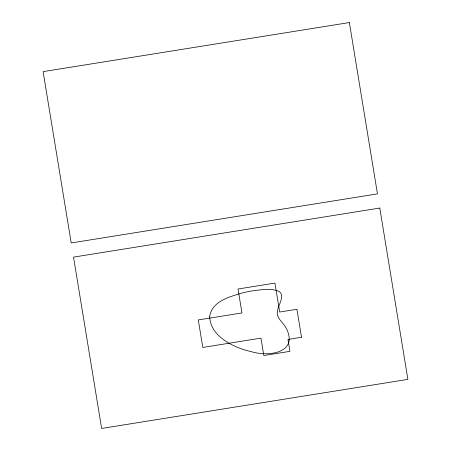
<?xml version="1.0" encoding="UTF-8"?>
<svg xmlns="http://www.w3.org/2000/svg" width="451" height="451" viewBox="0 0 451 451"><rect width="100%" height="100%" fill="white"/><g stroke="black" fill="none" stroke-linecap="round" stroke-linejoin="round"><path stroke-width="0.68" d="M209.709 316.298C209.873 332.951 226.509 343.369 240.49 348.516A81.124 68.112 -8.6 0 0 251.201 351.617C268.802 357.181 299.176 352.721 285.99 327.764C283.408 322.916 278.081 319.528 277.247 313.817C276.801 307.103 282.557 301.426 281.413 294.655A6.816 5.722 -8.6 0 0 278.898 291.397C271.271 287.935 262.471 289.734 254.449 290.534A106.526 89.439 -8.6 0 0 241.465 293.189C229.238 296.899 211.925 301.443 209.709 316.298M301.522 337.247L287.98 339.479L289.925 351.352L263.824 355.535L260.971 338.12L202.803 347.445L198.293 319.939L241.956 312.943L238.027 289.001L274.93 283.087L279.682 312.03L296.933 309.268L301.522 337.247M349.367 22.55L43.11 71.624L71.213 242.954L377.464 193.879L349.367 22.55M379.787 208.046L73.536 257.121L101.633 428.45L407.89 379.376L379.787 208.046"/></g></svg>
